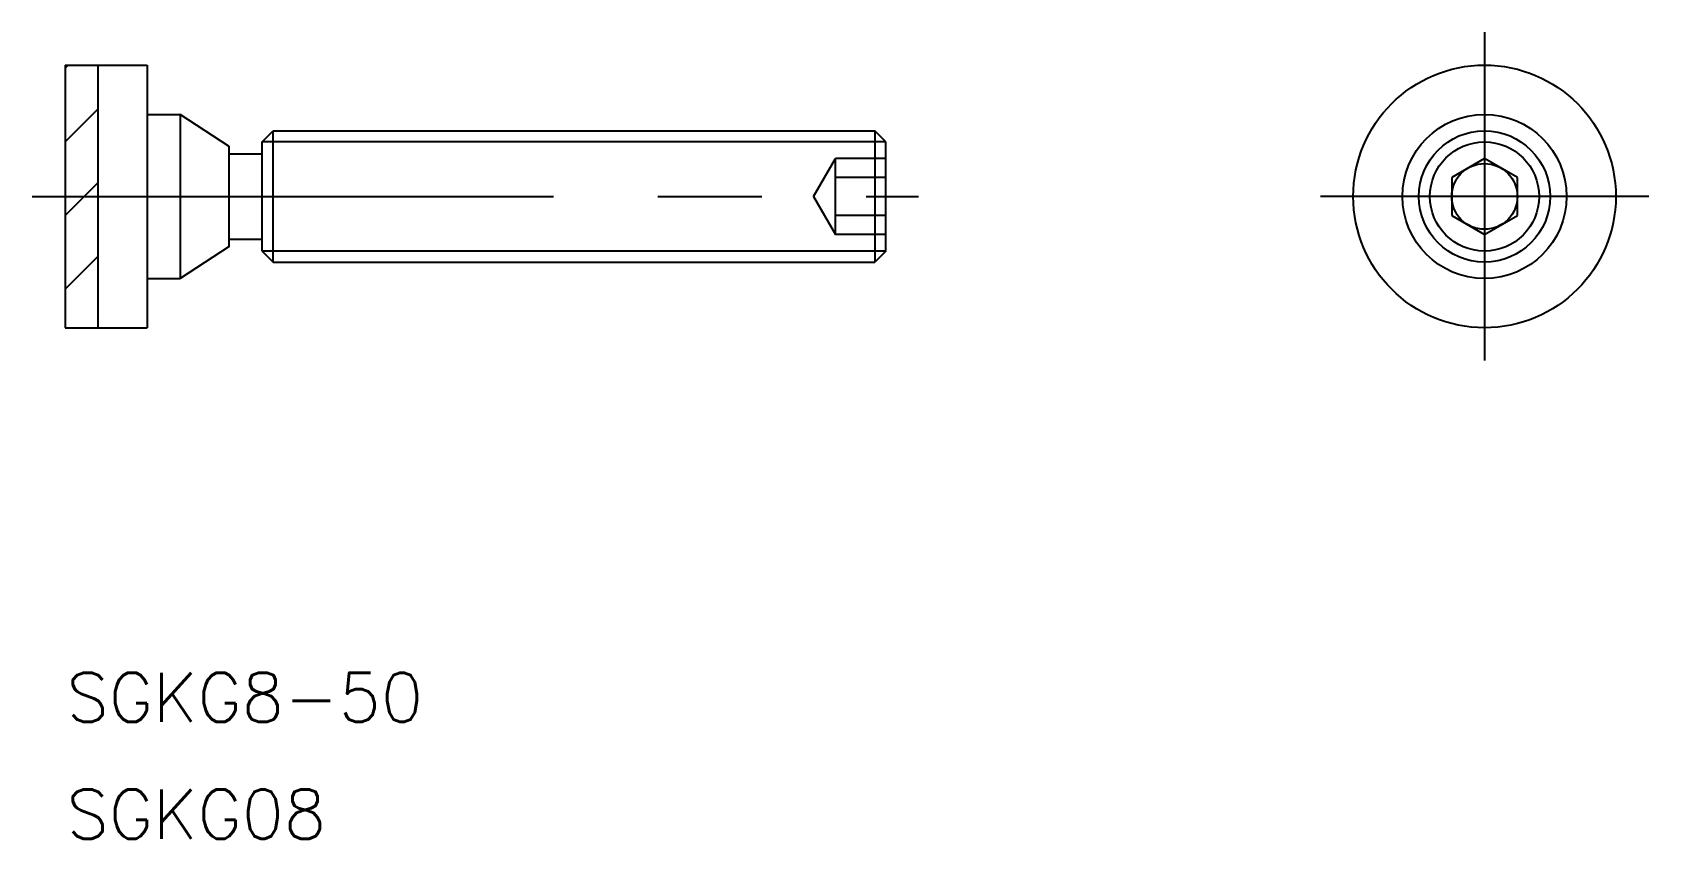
# Model space of a CAD drawing. Extents: x -88.5 to 10, y -39.1 to 10.
import ezdxf

# ---------------------------------------------------------------- set-up
doc = ezdxf.new("R2010")
doc.units = 0
doc.linetypes.add('CENTER', pattern=[50.8, 31.75, -6.35, 6.35, -6.35])
doc.linetypes.add('DASHED', pattern=[19.05, 12.7, -6.35])
doc.layers.get('0').update_dxf_attribs({"linetype": 'CONTINUOUS'})
doc.layers.add('CENTER', color=1, linetype='CENTER')
doc.styles.get("Standard").update_dxf_attribs({"font": 'txt.shx', "height": 3, "bigfont": 'bigfont.shx'})

msp = doc.modelspace()

# ---------------------------------------------------------------- linework, layer by layer
at = {"color": 7, "linetype": 'CONTINUOUS'}
for p, q in [((-86.476, 8), (-86.476, -8)), ((-86.476, 8), (-81.476, 8)), ((-84.476, 8), (-84.476, -8)), ((-81.476, 8), (-81.476, -8)), ((-81.476, 5), (-79.476, 5)), ((-76.476, 3.05), (-79.476, 5)), ((-79.476, 5), (-79.476, -5)), ((-74.476, 3.324), (-73.8, 4)), ((-73.8, 4), (-37.152, 4)), ((-73.8, -4), (-73.8, 4)), ((-37.152, 4), (-37.152, -4)), ((-36.476, 3.324), (-37.152, 4)), ((-76.476, -3.06), (-76.476, 3.06)), ((-74.476, -3.324), (-74.476, 3.324)), ((-36.476, -3.324), (-36.476, 3.324)), ((-76.476, 2.6), (-74.476, 2.6)), ((0, 2.309), (-2, 1.155)), ((2, 1.155), (0, 2.309)), ((-2, 1.155), (-2, -1.155)), ((2, -1.155), (2, 1.155)), ((-2, -1.155), (0, -2.309)), ((0, -2.309), (2, -1.155)), ((-76.476, -2.6), (-74.476, -2.6)), ((-76.476, -3.05), (-79.476, -5)), ((-74.476, -3.324), (-73.8, -4)), ((-36.476, -3.324), (-37.152, -4)), ((-73.8, -4), (-37.152, -4)), ((-81.476, -5), (-79.476, -5)), ((-86.476, -8), (-81.476, -8))]:
    msp.add_line(p, q, dxfattribs=at)
at = {"color": 3, "linetype": 'CONTINUOUS'}
for p, q in [((-86.476, 7.817), (-86.293, 8)), ((-86.476, 3.327), (-84.476, 5.327)), ((-36.476, 3.324), (-74.476, 3.324)), ((-86.476, -1.163), (-85.312, 0)), ((-85.312, 0), (-84.476, 0.837)), ((-86.476, -5.653), (-84.476, -3.653)), ((-36.476, -3.324), (-74.476, -3.324))]:
    msp.add_line(p, q, dxfattribs=at)
at = {"color": 3, "linetype": 'DASHED'}
for p, q in [((-40.886, 0), (-39.552, 2.309)), ((-39.552, -2.309), (-39.552, 2.309)), ((-36.476, 2.309), (-39.552, 2.309)), ((-36.476, 1.155), (-39.552, 1.155)), ((-40.886, 0), (-39.552, -2.309)), ((-36.476, -1.155), (-39.552, -1.155)), ((-36.476, -2.309), (-39.552, -2.309))]:
    msp.add_line(p, q, dxfattribs=at)
at = {"color": 7, "linetype": 'CONTINUOUS'}
for radius in [8, 5, 4, 2]:
    msp.add_circle((0, 0), radius, dxfattribs=at)
at = {"color": 3, "linetype": 'CONTINUOUS'}
msp.add_circle((0, 0), 3.324, dxfattribs=at)
at = {"layer": 'CENTER', "color": 1, "linetype": 'CENTER'}
for p, q in [((0, 10), (0, -10)), ((-88.476, 0), (-34.476, 0)), ((10, 0), (-10, 0))]:
    msp.add_line(p, q, dxfattribs=at)

# ---------------------------------------------------------------- texts
at = {"color": 7, "linetype": 'CONTINUOUS'}
for s, p in [('SGKG8-50', (-86.392, -32.014)), ('SGKG08', (-86.392, -39.128))]:
    msp.add_text(s, height=3, dxfattribs=at).set_placement(p)

doc.saveas('drawing.dxf')
